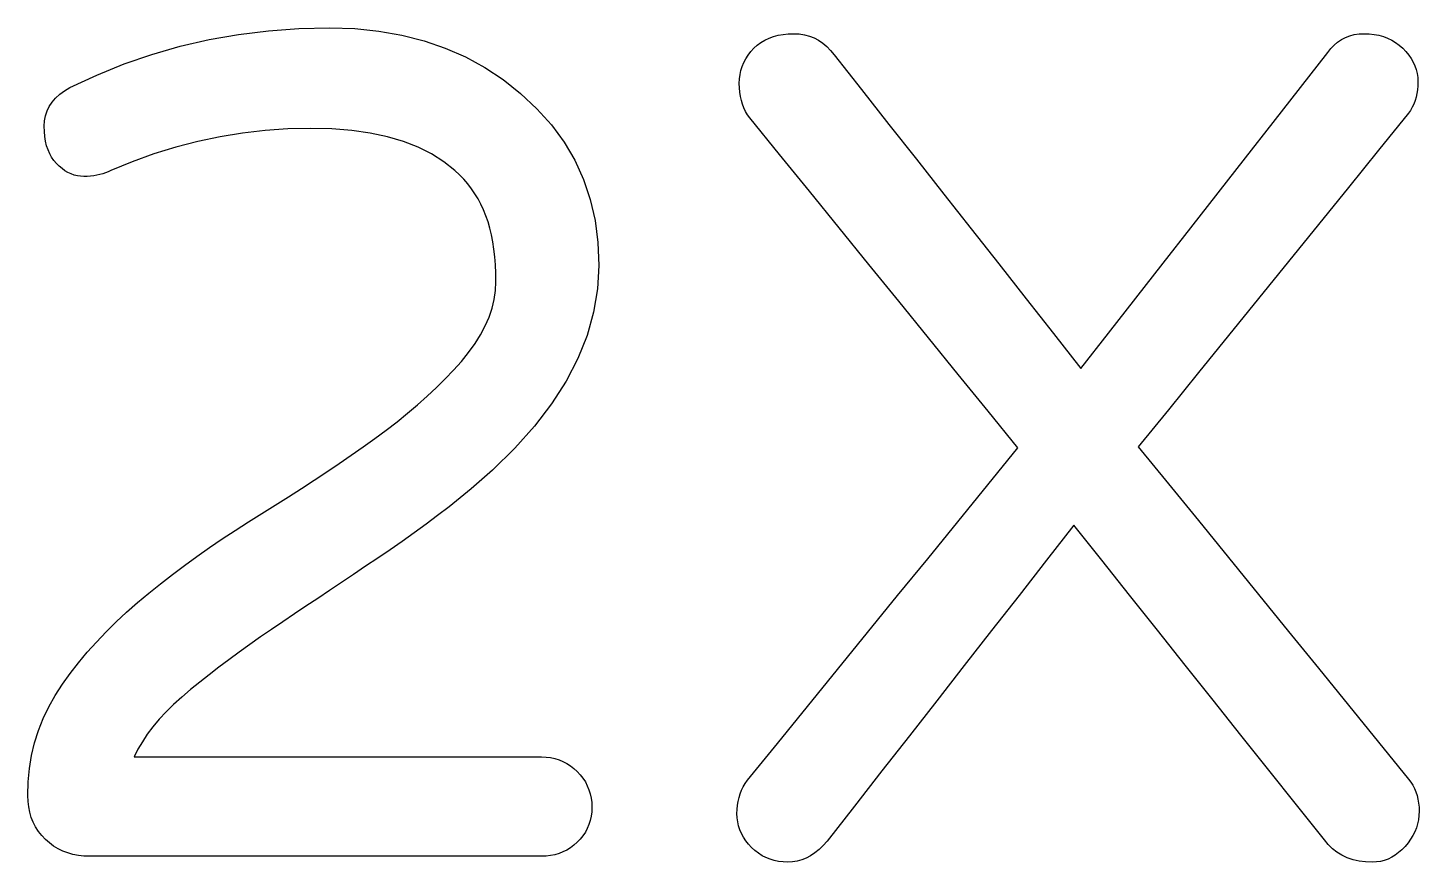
# Model space of a CAD drawing. Extents: x 3 to 2755, y -391 to 1036.
# Drawn here: x 2513.24 to 2546.59, y 829.28 to 849.28 of the extents above; entities that cross this region are included whole.
import ezdxf

# ---------------------------------------------------------------- set-up
doc = ezdxf.new("R2010")
doc.units = 0
doc.layers.add('DEFAULT', color=7, linetype='CONTINUOUS')

# ---------------------------------------------------------------- blocks, each defined once
blk = doc.blocks.new('BLOCK_454')
at = {"layer": 'DEFAULT', "color": 18}
for p, q in [((307.792, 142.736), (307.865, 142.657)), ((307.865, 142.657), (307.93, 142.573)), ((307.93, 142.573), (307.987, 142.486)), ((307.987, 142.486), (308.034, 142.394)), ((308.034, 142.394), (308.073, 142.299)), ((308.073, 142.299), (308.103, 142.2)), ((308.103, 142.2), (308.125, 142.098)), ((308.125, 142.098), (308.138, 141.991)), ((308.138, 141.991), (308.142, 141.881))]:
    blk.add_line(p, q, dxfattribs=at)
blk = doc.blocks.new('BLOCK_455')
at = {"layer": 'DEFAULT', "color": 18}
for p, q in [((308.138, 141.771), (308.125, 141.665)), ((308.142, 141.881), (308.138, 141.771)), ((308.073, 141.465), (308.034, 141.372)), ((308.103, 141.563), (308.073, 141.465)), ((308.125, 141.665), (308.103, 141.563)), ((307.865, 141.116), (307.792, 141.039)), ((307.93, 141.197), (307.865, 141.116)), ((307.987, 141.283), (307.93, 141.197)), ((308.034, 141.372), (307.987, 141.283))]:
    blk.add_line(p, q, dxfattribs=at)
blk = doc.blocks.new('BLOCK_456')
at = {"layer": 'DEFAULT', "color": 18}
for p, q in [((307.355, 140.769), (307.256, 140.74)), ((307.45, 140.807), (307.355, 140.769)), ((307.541, 140.852), (307.45, 140.807)), ((307.628, 140.906), (307.541, 140.852)), ((307.712, 140.969), (307.628, 140.906)), ((307.792, 141.039), (307.712, 140.969)), ((307.046, 140.707), (306.936, 140.703)), ((307.153, 140.719), (307.046, 140.707)), ((307.256, 140.74), (307.153, 140.719))]:
    blk.add_line(p, q, dxfattribs=at)
blk = doc.blocks.new('BLOCK_457')
at = {"layer": 'DEFAULT', "color": 18}
for p, q in [((297.312, 140.703), (296.109, 140.703)), ((298.515, 140.703), (297.312, 140.703)), ((299.718, 140.703), (298.515, 140.703)), ((300.921, 140.703), (299.718, 140.703)), ((302.124, 140.703), (300.921, 140.703)), ((303.327, 140.703), (302.124, 140.703)), ((304.53, 140.703), (303.327, 140.703)), ((305.733, 140.703), (304.53, 140.703)), ((306.936, 140.703), (305.733, 140.703))]:
    blk.add_line(p, q, dxfattribs=at)
blk = doc.blocks.new('BLOCK_458')
at = {"layer": 'DEFAULT', "color": 18}
for p, q in [((295.139, 141.024), (295.043, 141.11)), ((295.241, 140.949), (295.139, 141.024)), ((295.348, 140.884), (295.241, 140.949)), ((295.461, 140.828), (295.348, 140.884)), ((295.58, 140.783), (295.461, 140.828)), ((295.704, 140.748), (295.58, 140.783)), ((295.833, 140.723), (295.704, 140.748)), ((295.968, 140.708), (295.833, 140.723)), ((296.109, 140.703), (295.968, 140.708))]:
    blk.add_line(p, q, dxfattribs=at)
blk = doc.blocks.new('BLOCK_459')
at = {"layer": 'DEFAULT', "color": 18}
for p, q in [((294.627, 142.021), (294.622, 142.161)), ((294.643, 141.886), (294.627, 142.021)), ((294.669, 141.758), (294.643, 141.886)), ((294.705, 141.635), (294.669, 141.758)), ((294.752, 141.518), (294.705, 141.635)), ((294.809, 141.407), (294.752, 141.518)), ((294.877, 141.302), (294.809, 141.407)), ((294.954, 141.203), (294.877, 141.302)), ((295.043, 141.11), (294.954, 141.203))]:
    blk.add_line(p, q, dxfattribs=at)
blk = doc.blocks.new('BLOCK_460')
at = {"layer": 'DEFAULT', "color": 18}
for p, q in [((295.276, 144.561), (295.45, 144.826)), ((295.123, 144.287), (295.276, 144.561)), ((294.99, 144.007), (295.123, 144.287)), ((294.877, 143.718), (294.99, 144.007)), ((294.714, 143.118), (294.785, 143.422)), ((294.785, 143.422), (294.877, 143.718)), ((294.663, 142.807), (294.714, 143.118)), ((294.632, 142.488), (294.663, 142.807)), ((294.622, 142.161), (294.632, 142.488))]:
    blk.add_line(p, q, dxfattribs=at)
blk = doc.blocks.new('BLOCK_461')
at = {"layer": 'DEFAULT', "color": 18}
for p, q in [((296.991, 146.557), (297.253, 146.788)), ((297.253, 146.788), (297.525, 147.014)), ((296.74, 146.322), (296.991, 146.557)), ((296.268, 145.84), (296.499, 146.083)), ((296.499, 146.083), (296.74, 146.322)), ((296.048, 145.593), (296.268, 145.84)), ((295.838, 145.342), (296.048, 145.593)), ((295.45, 144.826), (295.639, 145.086)), ((295.639, 145.086), (295.838, 145.342))]:
    blk.add_line(p, q, dxfattribs=at)
blk = doc.blocks.new('BLOCK_462')
at = {"layer": 'DEFAULT', "color": 18}
for p, q in [((299.911, 148.721), (300.232, 148.922)), ((299.283, 148.311), (299.594, 148.517)), ((299.594, 148.517), (299.911, 148.721)), ((298.676, 147.89), (298.977, 148.102)), ((298.977, 148.102), (299.283, 148.311)), ((298.381, 147.675), (298.676, 147.89)), ((297.805, 147.237), (298.09, 147.457)), ((298.09, 147.457), (298.381, 147.675)), ((297.525, 147.014), (297.805, 147.237))]:
    blk.add_line(p, q, dxfattribs=at)
blk = doc.blocks.new('BLOCK_463')
at = {"layer": 'DEFAULT', "color": 18}
for p, q in [((302.374, 150.318), (302.659, 150.517)), ((302.659, 150.517), (302.939, 150.717)), ((301.788, 149.919), (302.083, 150.118)), ((302.083, 150.118), (302.374, 150.318)), ((301.487, 149.72), (301.788, 149.919)), ((300.87, 149.321), (301.181, 149.52)), ((301.181, 149.52), (301.487, 149.72)), ((300.232, 148.922), (300.554, 149.121)), ((300.554, 149.121), (300.87, 149.321))]:
    blk.add_line(p, q, dxfattribs=at)
blk = doc.blocks.new('BLOCK_464')
at = {"layer": 'DEFAULT', "color": 18}
for p, q in [((304.826, 152.357), (305.015, 152.568)), ((304.416, 151.939), (304.626, 152.147)), ((304.626, 152.147), (304.826, 152.357)), ((304.196, 151.732), (304.416, 151.939)), ((303.724, 151.322), (303.965, 151.526)), ((303.965, 151.526), (304.196, 151.732)), ((303.211, 150.917), (303.473, 151.119)), ((303.473, 151.119), (303.724, 151.322)), ((302.939, 150.717), (303.211, 150.917))]:
    blk.add_line(p, q, dxfattribs=at)
blk = doc.blocks.new('BLOCK_465')
at = {"layer": 'DEFAULT', "color": 18}
for p, q in [((305.832, 154.264), (305.842, 154.476)), ((305.801, 154.052), (305.832, 154.264)), ((305.679, 153.628), (305.75, 153.84)), ((305.75, 153.84), (305.801, 154.052)), ((305.587, 153.416), (305.679, 153.628)), ((305.342, 152.992), (305.474, 153.204)), ((305.474, 153.204), (305.587, 153.416)), ((305.015, 152.568), (305.188, 152.78)), ((305.188, 152.78), (305.342, 152.992))]:
    blk.add_line(p, q, dxfattribs=at)
blk = doc.blocks.new('BLOCK_466')
at = {"layer": 'DEFAULT', "color": 18}
for p, q in [((305.654, 155.916), (305.604, 156.06)), ((305.698, 155.764), (305.654, 155.916)), ((305.736, 155.604), (305.698, 155.764)), ((305.769, 155.436), (305.736, 155.604)), ((305.795, 155.26), (305.769, 155.436)), ((305.816, 155.076), (305.795, 155.26)), ((305.83, 154.884), (305.816, 155.076)), ((305.839, 154.684), (305.83, 154.884)), ((305.842, 154.476), (305.839, 154.684))]:
    blk.add_line(p, q, dxfattribs=at)
blk = doc.blocks.new('BLOCK_467')
at = {"layer": 'DEFAULT', "color": 18}
for p, q in [((304.969, 157.038), (304.86, 157.14)), ((305.072, 156.932), (304.969, 157.038)), ((305.167, 156.821), (305.072, 156.932)), ((305.257, 156.705), (305.167, 156.821)), ((305.339, 156.585), (305.257, 156.705)), ((305.415, 156.461), (305.339, 156.585)), ((305.485, 156.332), (305.415, 156.461)), ((305.548, 156.198), (305.485, 156.332)), ((305.604, 156.06), (305.548, 156.198))]:
    blk.add_line(p, q, dxfattribs=at)
blk = doc.blocks.new('BLOCK_468')
at = {"layer": 'DEFAULT', "color": 18}
for p, q in [((301.913, 158.138), (301.41, 158.15)), ((302.385, 158.1), (301.913, 158.138)), ((302.828, 158.038), (302.385, 158.1)), ((303.242, 157.951), (302.828, 158.038)), ((303.625, 157.839), (303.242, 157.951)), ((303.978, 157.701), (303.625, 157.839)), ((304.302, 157.539), (303.978, 157.701)), ((304.596, 157.352), (304.302, 157.539)), ((304.86, 157.14), (304.596, 157.352))]:
    blk.add_line(p, q, dxfattribs=at)
blk = doc.blocks.new('BLOCK_469')
at = {"layer": 'DEFAULT', "color": 18}
for p, q in [((300.31, 158.1), (299.768, 158.038)), ((300.858, 158.138), (300.31, 158.1)), ((301.41, 158.15), (300.858, 158.138)), ((298.697, 157.839), (298.169, 157.701)), ((299.23, 157.951), (298.697, 157.839)), ((299.768, 158.038), (299.23, 157.951)), ((297.646, 157.539), (297.127, 157.352)), ((298.169, 157.701), (297.646, 157.539)), ((297.127, 157.352), (296.614, 157.14))]:
    blk.add_line(p, q, dxfattribs=at)
blk = doc.blocks.new('BLOCK_470')
at = {"layer": 'DEFAULT', "color": 18}
for p, q in [((296.55, 157.111), (296.485, 157.085)), ((296.614, 157.14), (296.55, 157.111)), ((296.048, 157.002), (295.968, 157)), ((296.126, 157.007), (296.048, 157.002)), ((296.202, 157.016), (296.126, 157.007)), ((296.276, 157.028), (296.202, 157.016)), ((296.348, 157.043), (296.276, 157.028)), ((296.417, 157.063), (296.348, 157.043)), ((296.485, 157.085), (296.417, 157.063))]:
    blk.add_line(p, q, dxfattribs=at)
blk = doc.blocks.new('BLOCK_471')
at = {"layer": 'DEFAULT', "color": 18}
for p, q in [((295.376, 157.244), (295.309, 157.309)), ((295.444, 157.187), (295.376, 157.244)), ((295.513, 157.137), (295.444, 157.187)), ((295.585, 157.095), (295.513, 157.137)), ((295.658, 157.061), (295.585, 157.095)), ((295.733, 157.034), (295.658, 157.061)), ((295.81, 157.015), (295.733, 157.034)), ((295.888, 157.004), (295.81, 157.015)), ((295.968, 157), (295.888, 157.004))]:
    blk.add_line(p, q, dxfattribs=at)
blk = doc.blocks.new('BLOCK_472')
at = {"layer": 'DEFAULT', "color": 18}
for p, q in [((295.018, 158.079), (295.015, 158.206)), ((295.029, 157.958), (295.018, 158.079)), ((295.047, 157.845), (295.029, 157.958)), ((295.073, 157.738), (295.047, 157.845)), ((295.106, 157.638), (295.073, 157.738)), ((295.146, 157.546), (295.106, 157.638)), ((295.193, 157.46), (295.146, 157.546)), ((295.247, 157.381), (295.193, 157.46)), ((295.309, 157.309), (295.247, 157.381))]:
    blk.add_line(p, q, dxfattribs=at)
blk = doc.blocks.new('BLOCK_473')
at = {"layer": 'DEFAULT', "color": 18}
for p, q in [((295.502, 159.054), (295.632, 159.132)), ((295.137, 158.68), (295.205, 158.783)), ((295.205, 158.783), (295.289, 158.88)), ((295.289, 158.88), (295.388, 158.97)), ((295.388, 158.97), (295.502, 159.054)), ((295.022, 158.334), (295.045, 158.456)), ((295.045, 158.456), (295.083, 158.571)), ((295.083, 158.571), (295.137, 158.68)), ((295.015, 158.206), (295.022, 158.334))]:
    blk.add_line(p, q, dxfattribs=at)
blk = doc.blocks.new('BLOCK_474')
at = {"layer": 'DEFAULT', "color": 18}
for p, q in [((299.671, 160.404), (300.388, 160.492)), ((300.388, 160.492), (301.117, 160.545)), ((301.117, 160.545), (301.859, 160.563)), ((297.595, 159.927), (298.275, 160.121)), ((298.275, 160.121), (298.967, 160.28)), ((298.967, 160.28), (299.671, 160.404)), ((296.928, 159.697), (297.595, 159.927)), ((295.632, 159.132), (296.274, 159.432)), ((296.274, 159.432), (296.928, 159.697))]:
    blk.add_line(p, q, dxfattribs=at)
blk = doc.blocks.new('BLOCK_475')
at = {"layer": 'DEFAULT', "color": 18}
for p, q in [((301.859, 160.563), (302.459, 160.543)), ((302.459, 160.543), (303.035, 160.485)), ((303.035, 160.485), (303.589, 160.388)), ((303.589, 160.388), (304.12, 160.252)), ((304.12, 160.252), (304.628, 160.078)), ((304.628, 160.078), (305.113, 159.864)), ((305.113, 159.864), (305.575, 159.612)), ((305.575, 159.612), (306.015, 159.321)), ((306.015, 159.321), (306.431, 158.992))]:
    blk.add_line(p, q, dxfattribs=at)
blk = doc.blocks.new('BLOCK_476')
at = {"layer": 'DEFAULT', "color": 18}
for p, q in [((306.431, 158.992), (306.826, 158.625)), ((306.826, 158.625), (307.174, 158.235)), ((307.174, 158.235), (307.475, 157.823)), ((307.475, 157.823), (307.731, 157.388)), ((307.731, 157.388), (307.939, 156.93)), ((307.939, 156.93), (308.102, 156.449)), ((308.102, 156.449), (308.218, 155.945)), ((308.218, 155.945), (308.287, 155.418)), ((308.287, 155.418), (308.311, 154.868))]:
    blk.add_line(p, q, dxfattribs=at)
blk = doc.blocks.new('BLOCK_477')
at = {"layer": 'DEFAULT', "color": 18}
for p, q in [((308.311, 154.868), (308.279, 154.304)), ((308.279, 154.304), (308.185, 153.744)), ((308.185, 153.744), (308.027, 153.188)), ((308.027, 153.188), (307.806, 152.638)), ((307.806, 152.638), (307.523, 152.093)), ((307.523, 152.093), (307.176, 151.552)), ((307.176, 151.552), (306.767, 151.016)), ((306.767, 151.016), (306.294, 150.486)), ((306.294, 150.486), (305.758, 149.959))]:
    blk.add_line(p, q, dxfattribs=at)
blk = doc.blocks.new('BLOCK_478')
at = {"layer": 'DEFAULT', "color": 18}
for p, q in [((305.758, 149.959), (305.506, 149.736)), ((305.249, 149.516), (304.987, 149.299)), ((305.506, 149.736), (305.249, 149.516)), ((304.719, 149.084), (304.446, 148.872)), ((304.987, 149.299), (304.719, 149.084)), ((304.446, 148.872), (304.169, 148.663)), ((303.885, 148.457), (303.597, 148.253)), ((304.169, 148.663), (303.885, 148.457)), ((303.597, 148.253), (303.304, 148.052))]:
    blk.add_line(p, q, dxfattribs=at)
blk = doc.blocks.new('BLOCK_479')
at = {"layer": 'DEFAULT', "color": 18}
for p, q in [((303.009, 147.853), (302.716, 147.657)), ((303.304, 148.052), (303.009, 147.853)), ((302.426, 147.461), (302.139, 147.268)), ((302.716, 147.657), (302.426, 147.461)), ((302.139, 147.268), (301.854, 147.076)), ((301.571, 146.886), (301.29, 146.698)), ((301.854, 147.076), (301.571, 146.886)), ((301.013, 146.512), (300.737, 146.327)), ((301.29, 146.698), (301.013, 146.512))]:
    blk.add_line(p, q, dxfattribs=at)
blk = doc.blocks.new('BLOCK_480')
at = {"layer": 'DEFAULT', "color": 18}
for p, q in [((300.466, 146.143), (300.201, 145.961)), ((300.737, 146.327), (300.466, 146.143)), ((299.942, 145.778), (299.69, 145.597)), ((300.201, 145.961), (299.942, 145.778)), ((299.444, 145.416), (299.204, 145.236)), ((299.69, 145.597), (299.444, 145.416)), ((299.204, 145.236), (298.97, 145.057)), ((298.742, 144.878), (298.521, 144.7)), ((298.97, 145.057), (298.742, 144.878))]:
    blk.add_line(p, q, dxfattribs=at)
blk = doc.blocks.new('BLOCK_481')
at = {"layer": 'DEFAULT', "color": 18}
for p, q in [((298.311, 144.522), (298.115, 144.344)), ((298.521, 144.7), (298.311, 144.522)), ((297.935, 144.166), (297.77, 143.987)), ((298.115, 144.344), (297.935, 144.166)), ((297.621, 143.807), (297.486, 143.628)), ((297.77, 143.987), (297.621, 143.807)), ((297.367, 143.448), (297.263, 143.268)), ((297.486, 143.628), (297.367, 143.448)), ((297.263, 143.268), (297.175, 143.087))]:
    blk.add_line(p, q, dxfattribs=at)
blk = doc.blocks.new('BLOCK_482')
at = {"layer": 'DEFAULT', "color": 18}
for p, q in [((297.175, 143.087), (298.259, 143.087)), ((298.259, 143.087), (299.344, 143.087)), ((299.344, 143.087), (300.428, 143.087)), ((300.428, 143.087), (301.513, 143.087)), ((301.513, 143.087), (302.598, 143.087)), ((302.598, 143.087), (303.682, 143.087)), ((303.682, 143.087), (304.767, 143.087)), ((304.767, 143.087), (305.852, 143.087)), ((305.852, 143.087), (306.936, 143.087))]:
    blk.add_line(p, q, dxfattribs=at)
blk = doc.blocks.new('BLOCK_483')
at = {"layer": 'DEFAULT', "color": 18}
for p, q in [((306.936, 143.087), (307.046, 143.083)), ((307.046, 143.083), (307.153, 143.07)), ((307.153, 143.07), (307.256, 143.048)), ((307.256, 143.048), (307.355, 143.018)), ((307.355, 143.018), (307.45, 142.979)), ((307.45, 142.979), (307.541, 142.931)), ((307.541, 142.931), (307.628, 142.875)), ((307.628, 142.875), (307.712, 142.81)), ((307.712, 142.81), (307.792, 142.736))]:
    blk.add_line(p, q, dxfattribs=at)
blk = doc.blocks.new('BLOCK_484')
at = {"layer": 'DEFAULT', "color": 18}
for p, q in [((327.722, 142.554), (327.775, 142.484)), ((327.775, 142.484), (327.821, 142.409)), ((327.821, 142.409), (327.862, 142.331)), ((327.862, 142.331), (327.896, 142.249)), ((327.896, 142.249), (327.924, 142.164)), ((327.924, 142.164), (327.946, 142.074)), ((327.946, 142.074), (327.962, 141.981)), ((327.962, 141.981), (327.971, 141.884)), ((327.971, 141.884), (327.974, 141.783))]:
    blk.add_line(p, q, dxfattribs=at)
blk = doc.blocks.new('BLOCK_485')
at = {"layer": 'DEFAULT', "color": 18}
for p, q in [((327.974, 141.783), (327.97, 141.681)), ((327.937, 141.484), (327.908, 141.388)), ((327.957, 141.581), (327.937, 141.484)), ((327.97, 141.681), (327.957, 141.581)), ((327.77, 141.114), (327.708, 141.026)), ((327.824, 141.203), (327.77, 141.114)), ((327.87, 141.294), (327.824, 141.203)), ((327.908, 141.388), (327.87, 141.294)), ((327.708, 141.026), (327.637, 140.941))]:
    blk.add_line(p, q, dxfattribs=at)
blk = doc.blocks.new('BLOCK_486')
at = {"layer": 'DEFAULT', "color": 18}
for p, q in [((327.482, 140.792), (327.401, 140.731)), ((327.561, 140.862), (327.482, 140.792)), ((327.637, 140.941), (327.561, 140.862)), ((326.95, 140.567), (326.852, 140.563)), ((327.046, 140.581), (326.95, 140.567)), ((327.139, 140.605), (327.046, 140.581)), ((327.229, 140.637), (327.139, 140.605)), ((327.316, 140.679), (327.229, 140.637)), ((327.401, 140.731), (327.316, 140.679))]:
    blk.add_line(p, q, dxfattribs=at)
blk = doc.blocks.new('BLOCK_487')
at = {"layer": 'DEFAULT', "color": 18}
for p, q in [((325.794, 140.984), (325.702, 141.096)), ((325.895, 140.885), (325.794, 140.984)), ((326.004, 140.799), (325.895, 140.885)), ((326.123, 140.727), (326.004, 140.799)), ((326.251, 140.668), (326.123, 140.727)), ((326.388, 140.622), (326.251, 140.668)), ((326.533, 140.589), (326.388, 140.622)), ((326.688, 140.569), (326.533, 140.589)), ((326.852, 140.563), (326.688, 140.569))]:
    blk.add_line(p, q, dxfattribs=at)
blk = doc.blocks.new('BLOCK_488')
at = {"layer": 'DEFAULT', "color": 18}
for p, q in [((320.366, 147.803), (319.699, 148.641)), ((321.033, 146.964), (320.366, 147.803)), ((321.7, 146.126), (321.033, 146.964)), ((322.367, 145.288), (321.7, 146.126)), ((323.034, 144.449), (322.367, 145.288)), ((323.701, 143.611), (323.034, 144.449)), ((324.368, 142.772), (323.701, 143.611)), ((325.035, 141.934), (324.368, 142.772)), ((325.702, 141.096), (325.035, 141.934))]:
    blk.add_line(p, q, dxfattribs=at)
blk = doc.blocks.new('BLOCK_489')
at = {"layer": 'DEFAULT', "color": 18}
for p, q in [((319.699, 148.641), (319.042, 147.8)), ((319.042, 147.8), (318.384, 146.958)), ((318.384, 146.958), (317.726, 146.117)), ((317.726, 146.117), (317.069, 145.275)), ((317.069, 145.275), (316.411, 144.434)), ((316.411, 144.434), (315.753, 143.592)), ((315.753, 143.592), (315.096, 142.751)), ((315.096, 142.751), (314.438, 141.909)), ((314.438, 141.909), (313.781, 141.067))]:
    blk.add_line(p, q, dxfattribs=at)
blk = doc.blocks.new('BLOCK_490')
at = {"layer": 'DEFAULT', "color": 18}
for p, q in [((313.489, 140.787), (313.387, 140.718)), ((313.589, 140.868), (313.489, 140.787)), ((313.686, 140.962), (313.589, 140.868)), ((313.781, 141.067), (313.686, 140.962)), ((312.955, 140.569), (312.841, 140.563)), ((313.067, 140.588), (312.955, 140.569)), ((313.176, 140.619), (313.067, 140.588)), ((313.283, 140.662), (313.176, 140.619)), ((313.387, 140.718), (313.283, 140.662))]:
    blk.add_line(p, q, dxfattribs=at)
blk = doc.blocks.new('BLOCK_491')
at = {"layer": 'DEFAULT', "color": 18}
for p, q in [((312.051, 140.84), (311.971, 140.913)), ((312.135, 140.775), (312.051, 140.84)), ((312.224, 140.718), (312.135, 140.775)), ((312.316, 140.671), (312.224, 140.718)), ((312.413, 140.632), (312.316, 140.671)), ((312.514, 140.602), (312.413, 140.632)), ((312.619, 140.58), (312.514, 140.602)), ((312.728, 140.567), (312.619, 140.58)), ((312.841, 140.563), (312.728, 140.567))]:
    blk.add_line(p, q, dxfattribs=at)
blk = doc.blocks.new('BLOCK_492')
at = {"layer": 'DEFAULT', "color": 18}
for p, q in [((311.625, 141.625), (311.621, 141.727)), ((311.638, 141.527), (311.625, 141.625)), ((311.66, 141.431), (311.638, 141.527)), ((311.69, 141.337), (311.66, 141.431)), ((311.729, 141.247), (311.69, 141.337)), ((311.776, 141.159), (311.729, 141.247)), ((311.833, 141.075), (311.776, 141.159)), ((311.898, 140.993), (311.833, 141.075)), ((311.971, 140.913), (311.898, 140.993))]:
    blk.add_line(p, q, dxfattribs=at)
blk = doc.blocks.new('BLOCK_493')
at = {"layer": 'DEFAULT', "color": 18}
for p, q in [((311.773, 142.37), (311.82, 142.45)), ((311.82, 142.45), (311.873, 142.526)), ((311.649, 142.021), (311.671, 142.113)), ((311.671, 142.113), (311.699, 142.202)), ((311.699, 142.202), (311.733, 142.288)), ((311.733, 142.288), (311.773, 142.37)), ((311.621, 141.727), (311.624, 141.828)), ((311.624, 141.828), (311.633, 141.926)), ((311.633, 141.926), (311.649, 142.021))]:
    blk.add_line(p, q, dxfattribs=at)
blk = doc.blocks.new('BLOCK_494')
at = {"layer": 'DEFAULT', "color": 18}
for p, q in [((317.633, 149.607), (318.353, 150.492)), ((316.913, 148.722), (317.633, 149.607)), ((316.193, 147.837), (316.913, 148.722)), ((315.473, 146.952), (316.193, 147.837)), ((314.753, 146.067), (315.473, 146.952)), ((314.033, 145.182), (314.753, 146.067)), ((313.313, 144.296), (314.033, 145.182)), ((312.593, 143.411), (313.313, 144.296)), ((311.873, 142.526), (312.593, 143.411))]:
    blk.add_line(p, q, dxfattribs=at)
blk = doc.blocks.new('BLOCK_495')
at = {"layer": 'DEFAULT', "color": 18}
for p, q in [((312.643, 157.524), (311.929, 158.403)), ((313.357, 156.645), (312.643, 157.524)), ((314.07, 155.766), (313.357, 156.645)), ((314.784, 154.887), (314.07, 155.766)), ((315.498, 154.008), (314.784, 154.887)), ((316.212, 153.129), (315.498, 154.008)), ((316.925, 152.25), (316.212, 153.129)), ((317.639, 151.371), (316.925, 152.25)), ((318.353, 150.492), (317.639, 151.371))]:
    blk.add_line(p, q, dxfattribs=at)
blk = doc.blocks.new('BLOCK_496')
at = {"layer": 'DEFAULT', "color": 18}
for p, q in [((311.68, 159.123), (311.677, 159.23)), ((311.689, 159.02), (311.68, 159.123)), ((311.705, 158.92), (311.689, 159.02)), ((311.727, 158.824), (311.705, 158.92)), ((311.755, 158.732), (311.727, 158.824)), ((311.789, 158.644), (311.755, 158.732)), ((311.829, 158.56), (311.789, 158.644)), ((311.876, 158.479), (311.829, 158.56)), ((311.929, 158.403), (311.876, 158.479))]:
    blk.add_line(p, q, dxfattribs=at)
blk = doc.blocks.new('BLOCK_497')
at = {"layer": 'DEFAULT', "color": 18}
for p, q in [((311.785, 159.732), (311.833, 159.822)), ((311.833, 159.822), (311.889, 159.909)), ((311.889, 159.909), (311.954, 159.992)), ((311.954, 159.992), (312.027, 160.072)), ((311.681, 159.338), (311.694, 159.441)), ((311.694, 159.441), (311.716, 159.542)), ((311.716, 159.542), (311.746, 159.639)), ((311.746, 159.639), (311.785, 159.732)), ((311.677, 159.23), (311.681, 159.338))]:
    blk.add_line(p, q, dxfattribs=at)
blk = doc.blocks.new('BLOCK_498')
at = {"layer": 'DEFAULT', "color": 18}
for p, q in [((312.027, 160.072), (312.108, 160.145)), ((312.108, 160.145), (312.196, 160.21)), ((312.196, 160.21), (312.289, 160.266)), ((312.289, 160.266), (312.389, 160.314)), ((312.389, 160.314), (312.495, 160.353)), ((312.495, 160.353), (312.607, 160.383)), ((312.607, 160.383), (312.726, 160.405)), ((312.726, 160.405), (312.85, 160.418)), ((312.85, 160.418), (312.981, 160.422))]:
    blk.add_line(p, q, dxfattribs=at)
blk = doc.blocks.new('BLOCK_499')
at = {"layer": 'DEFAULT', "color": 18}
for p, q in [((312.981, 160.422), (313.112, 160.416)), ((313.112, 160.416), (313.237, 160.397)), ((313.237, 160.397), (313.357, 160.366)), ((313.357, 160.366), (313.47, 160.323)), ((313.47, 160.323), (313.578, 160.266)), ((313.578, 160.266), (313.679, 160.198)), ((313.679, 160.198), (313.775, 160.117)), ((313.775, 160.117), (313.865, 160.023)), ((313.865, 160.023), (313.949, 159.917))]:
    blk.add_line(p, q, dxfattribs=at)
blk = doc.blocks.new('BLOCK_500')
at = {"layer": 'DEFAULT', "color": 18}
for p, q in [((313.949, 159.917), (314.606, 159.082)), ((314.606, 159.082), (315.264, 158.247)), ((315.264, 158.247), (315.922, 157.412)), ((315.922, 157.412), (316.579, 156.576)), ((316.579, 156.576), (317.237, 155.741)), ((317.237, 155.741), (317.895, 154.906)), ((317.895, 154.906), (318.552, 154.07)), ((318.552, 154.07), (319.21, 153.235)), ((319.21, 153.235), (319.867, 152.4))]:
    blk.add_line(p, q, dxfattribs=at)
blk = doc.blocks.new('BLOCK_501')
at = {"layer": 'DEFAULT', "color": 18}
for p, q in [((325.129, 159.132), (325.786, 159.974)), ((324.471, 158.29), (325.129, 159.132)), ((323.813, 157.449), (324.471, 158.29)), ((323.156, 156.607), (323.813, 157.449)), ((322.498, 155.766), (323.156, 156.607)), ((321.84, 154.924), (322.498, 155.766)), ((321.183, 154.083), (321.84, 154.924)), ((320.525, 153.241), (321.183, 154.083)), ((319.867, 152.4), (320.525, 153.241))]:
    blk.add_line(p, q, dxfattribs=at)
blk = doc.blocks.new('BLOCK_502')
at = {"layer": 'DEFAULT', "color": 18}
for p, q in [((325.858, 160.068), (325.936, 160.151)), ((325.936, 160.151), (326.02, 160.223)), ((326.02, 160.223), (326.11, 160.284)), ((326.11, 160.284), (326.207, 160.334)), ((326.207, 160.334), (326.31, 160.372)), ((326.31, 160.372), (326.419, 160.4)), ((326.419, 160.4), (326.534, 160.417)), ((326.534, 160.417), (326.656, 160.422)), ((325.786, 159.974), (325.858, 160.068))]:
    blk.add_line(p, q, dxfattribs=at)
blk = doc.blocks.new('BLOCK_503')
at = {"layer": 'DEFAULT', "color": 18}
for p, q in [((326.656, 160.422), (326.778, 160.418)), ((326.778, 160.418), (326.895, 160.405)), ((326.895, 160.405), (327.008, 160.383)), ((327.008, 160.383), (327.116, 160.353)), ((327.116, 160.353), (327.218, 160.314)), ((327.218, 160.314), (327.316, 160.266)), ((327.316, 160.266), (327.41, 160.21)), ((327.41, 160.21), (327.498, 160.145)), ((327.498, 160.145), (327.581, 160.072))]:
    blk.add_line(p, q, dxfattribs=at)
blk = doc.blocks.new('BLOCK_504')
at = {"layer": 'DEFAULT', "color": 18}
for p, q in [((327.581, 160.072), (327.658, 159.993)), ((327.658, 159.993), (327.725, 159.911)), ((327.725, 159.911), (327.784, 159.827)), ((327.784, 159.827), (327.833, 159.741)), ((327.833, 159.741), (327.874, 159.652)), ((327.874, 159.652), (327.906, 159.561)), ((327.906, 159.561), (327.928, 159.467)), ((327.928, 159.467), (327.942, 159.371)), ((327.942, 159.371), (327.946, 159.272))]:
    blk.add_line(p, q, dxfattribs=at)
blk = doc.blocks.new('BLOCK_505')
at = {"layer": 'DEFAULT', "color": 18}
for p, q in [((327.943, 159.174), (327.935, 159.08)), ((327.946, 159.272), (327.943, 159.174)), ((327.877, 158.817), (327.846, 158.736)), ((327.902, 158.901), (327.877, 158.817)), ((327.921, 158.989), (327.902, 158.901)), ((327.935, 159.08), (327.921, 158.989)), ((327.769, 158.585), (327.722, 158.515)), ((327.81, 158.659), (327.769, 158.585)), ((327.846, 158.736), (327.81, 158.659))]:
    blk.add_line(p, q, dxfattribs=at)
blk = doc.blocks.new('BLOCK_506')
at = {"layer": 'DEFAULT', "color": 18}
for p, q in [((327.722, 158.515), (327.002, 157.627)), ((327.002, 157.627), (326.282, 156.738)), ((326.282, 156.738), (325.562, 155.85)), ((325.562, 155.85), (324.842, 154.962)), ((324.842, 154.962), (324.122, 154.074)), ((324.122, 154.074), (323.402, 153.185)), ((323.402, 153.185), (322.682, 152.297)), ((322.682, 152.297), (321.962, 151.409)), ((321.962, 151.409), (321.242, 150.521))]:
    blk.add_line(p, q, dxfattribs=at)
blk = doc.blocks.new('BLOCK_507')
at = {"layer": 'DEFAULT', "color": 18}
for p, q in [((321.242, 150.521), (321.962, 149.635)), ((321.962, 149.635), (322.682, 148.75)), ((322.682, 148.75), (323.402, 147.865)), ((323.402, 147.865), (324.122, 146.98)), ((324.122, 146.98), (324.842, 146.095)), ((324.842, 146.095), (325.562, 145.21)), ((325.562, 145.21), (326.282, 144.324)), ((326.282, 144.324), (327.002, 143.439)), ((327.002, 143.439), (327.722, 142.554))]:
    blk.add_line(p, q, dxfattribs=at)

msp = doc.modelspace()

# ---------------------------------------------------------------- block references
at = {"layer": 'DEFAULT'}
for name in ['BLOCK_474', 'BLOCK_475', 'BLOCK_498', 'BLOCK_499', 'BLOCK_502', 'BLOCK_503', 'BLOCK_497', 'BLOCK_500', 'BLOCK_501', 'BLOCK_504', 'BLOCK_473', 'BLOCK_496', 'BLOCK_505', 'BLOCK_476', 'BLOCK_506', 'BLOCK_472', 'BLOCK_469', 'BLOCK_468', 'BLOCK_495', 'BLOCK_471', 'BLOCK_470', 'BLOCK_467', 'BLOCK_466', 'BLOCK_477', 'BLOCK_465', 'BLOCK_464', 'BLOCK_463', 'BLOCK_494', 'BLOCK_507', 'BLOCK_478', 'BLOCK_462', 'BLOCK_489', 'BLOCK_488', 'BLOCK_479', 'BLOCK_461', 'BLOCK_480', 'BLOCK_460', 'BLOCK_481', 'BLOCK_482', 'BLOCK_483', 'BLOCK_454', 'BLOCK_493', 'BLOCK_484', 'BLOCK_459', 'BLOCK_455', 'BLOCK_485', 'BLOCK_492', 'BLOCK_458', 'BLOCK_487', 'BLOCK_456', 'BLOCK_491', 'BLOCK_490', 'BLOCK_486', 'BLOCK_457']:
    msp.add_blockref(name, (2218.619, 688.721), dxfattribs=at)

doc.saveas('drawing.dxf')
